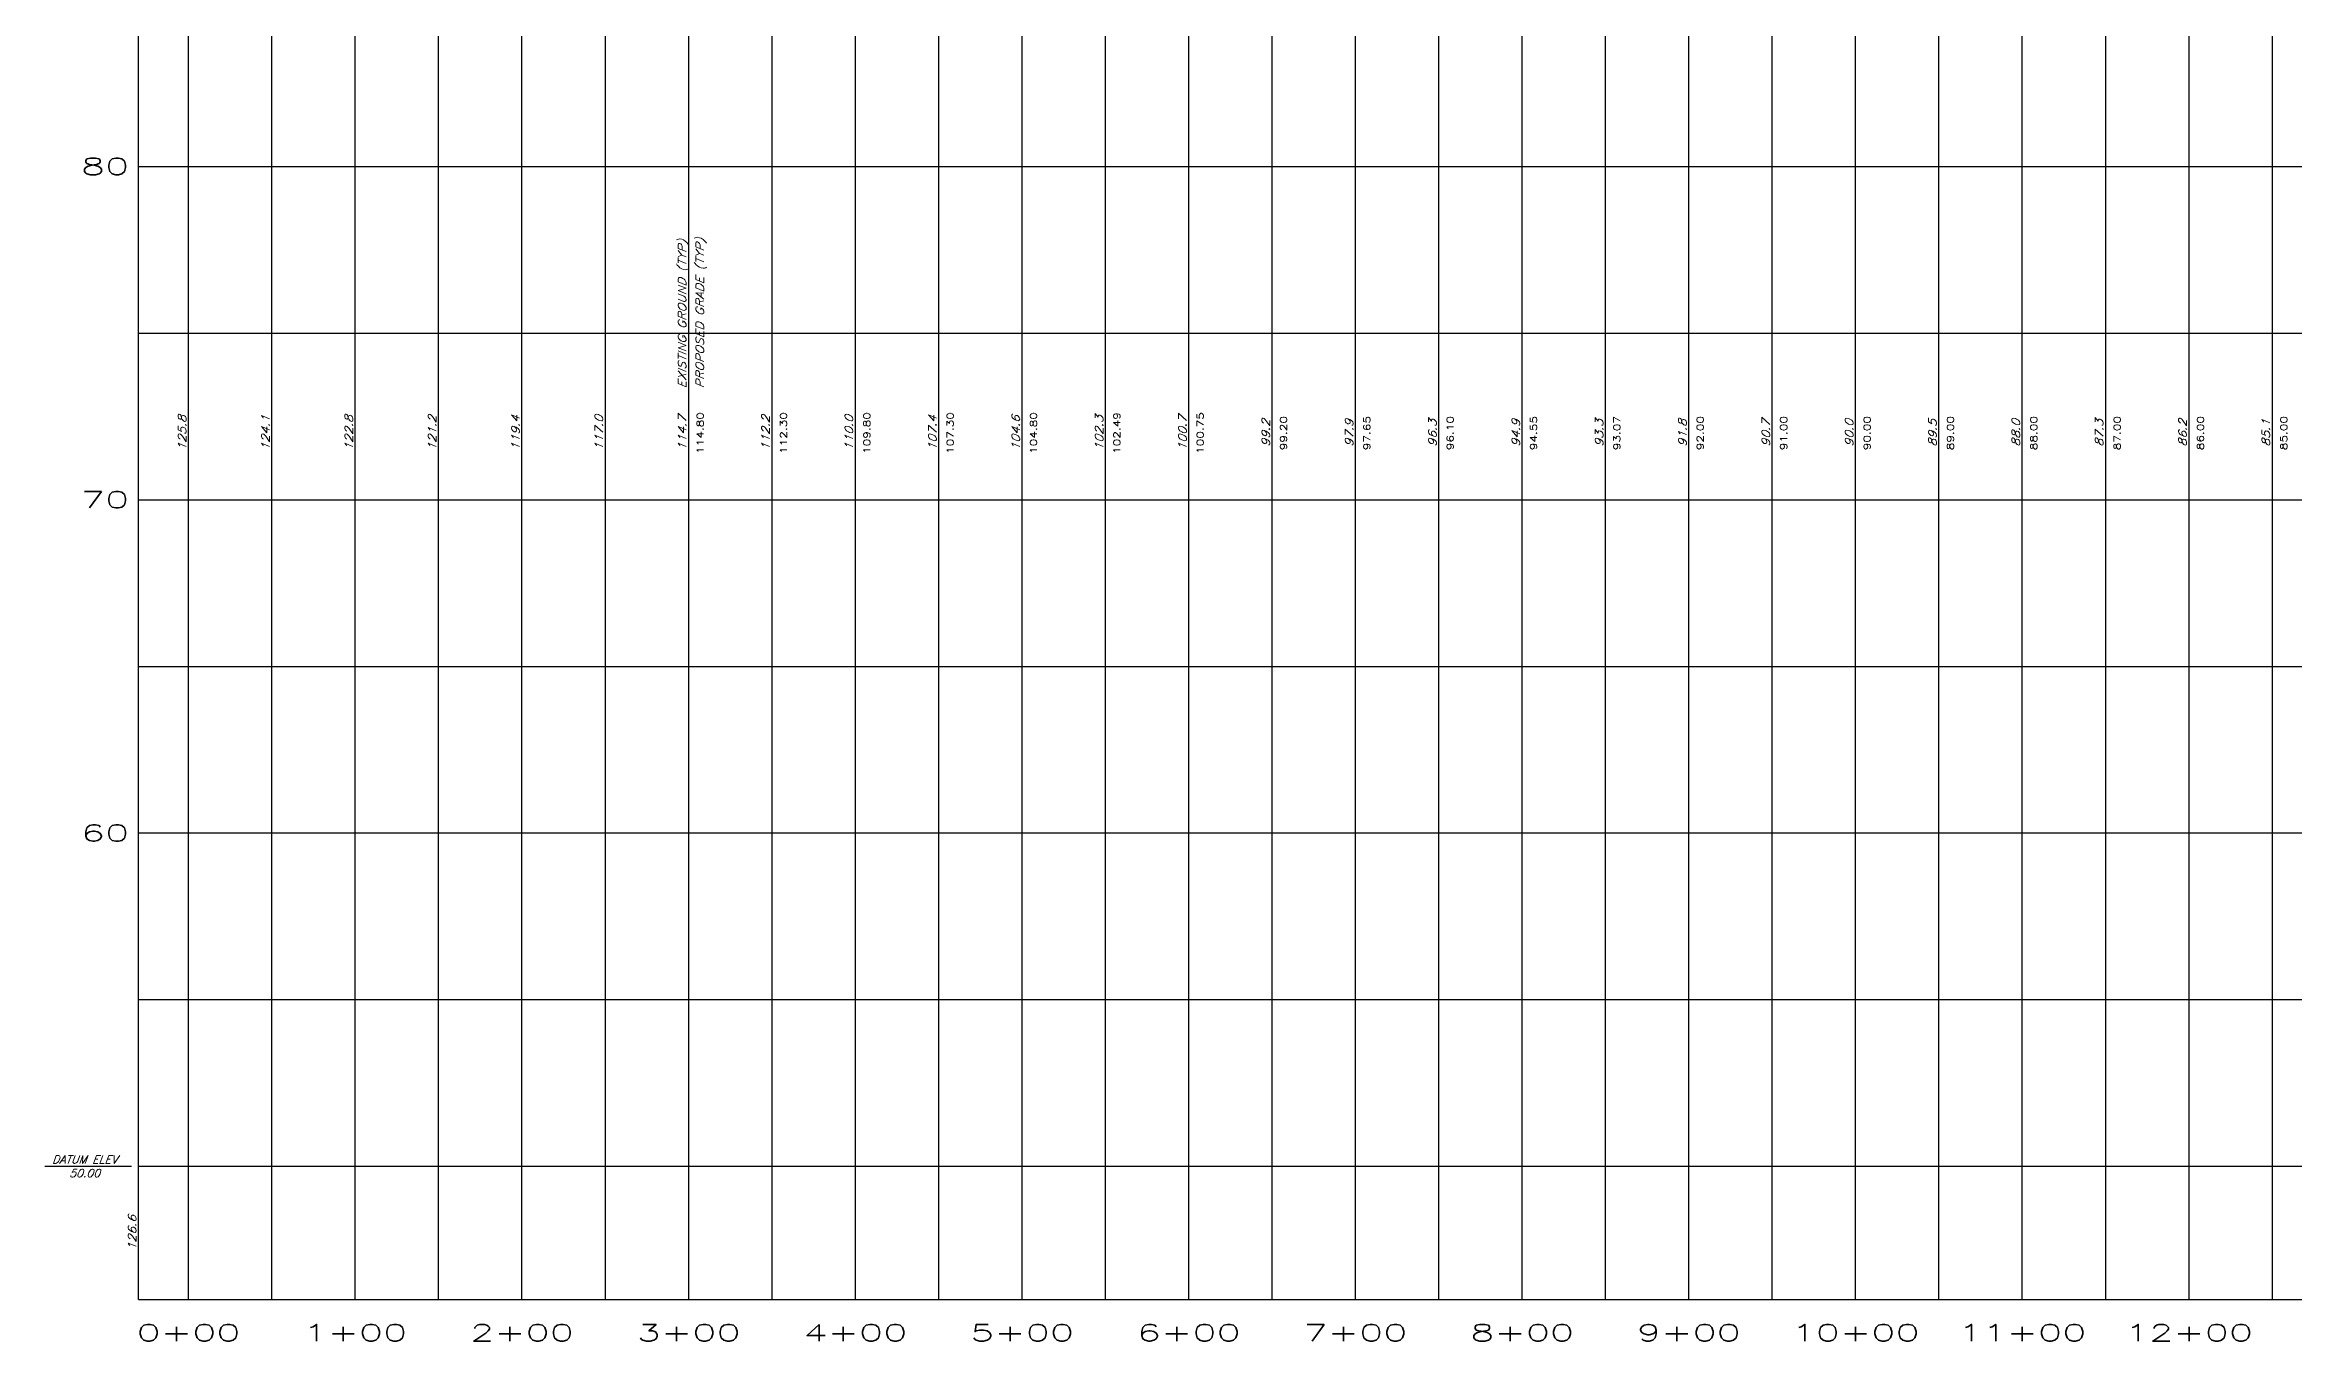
# Model space of a CAD drawing. Header units: inches. Extents: x 42 to 5940, y 215 to 3803.
# Drawn here: x 44 to 1392, y 215 to 993 of the extents above; entities that cross this region are included whole.
import ezdxf
from ezdxf.enums import TextEntityAlignment as Align

# ---------------------------------------------------------------- set-up
doc = ezdxf.new("R2010")
doc.units = ezdxf.units.IN
doc.header["$MEASUREMENT"] = 0
for name, color, linetype in [('LOOP1PBASE', 6, 'Continuous'), ('LOOP1PEGCT', 3, 'Continuous'), ('LOOP1PFGCT', 3, 'Continuous'), ('LOOP1PGRID', 9, 'Continuous'), ('LOOP1PGRIDT', 6, 'Continuous')]:
    doc.layers.add(name, color=color, linetype=linetype)
doc.styles.add('140', font='simplex.shx', dxfattribs={"width": 1.7, "height": 9.944})
doc.styles.add('60S', font='simplex.shx', dxfattribs={"width": 1.15, "oblique": 22, "height": 4.8})
doc.styles.add('80CL', font='simplex.shx', dxfattribs={"width": 1.33, "height": 4})
doc.styles.add('C10O', font='complex', dxfattribs={"oblique": 20, "height": 8.334})

# ---------------------------------------------------------------- blocks, each defined once
blk = doc.blocks.new('DATUM')
blk.add_line((-1.625, 0), (-0.125, 0))
at = {"style": 'C10O', "oblique": 20}
blk.add_text('DATUM ELEV', height=0.1389, dxfattribs=at).set_placement((-0.9375, 0.05), align=Align.CENTER)
blk.add_attdef('DATUM', text='', height=0.1389, dxfattribs=at).set_placement((-0.9375, -0.18889), align=Align.CENTER)

msp = doc.modelspace()

# ---------------------------------------------------------------- linework, layer by layer
at = {"layer": 'LOOP1PBASE'}
for p, q in [((100, 320), (5911.991, 320)), ((100, 240), (100, 320)), ((130, 240), (130, 320)), ((180, 240), (180, 320)), ((230, 240), (230, 320)), ((280, 240), (280, 320)), ((330, 240), (330, 320)), ((380, 240), (380, 320)), ((430, 240), (430, 320)), ((480, 240), (480, 320)), ((530, 240), (530, 320)), ((580, 240), (580, 320)), ((630, 240), (630, 320)), ((680, 240), (680, 320)), ((730, 240), (730, 320)), ((780, 240), (780, 320)), ((830, 240), (830, 320)), ((880, 240), (880, 320)), ((930, 240), (930, 320)), ((980, 240), (980, 320)), ((1030, 240), (1030, 320)), ((1080, 240), (1080, 320)), ((1130, 240), (1130, 320)), ((1180, 240), (1180, 320)), ((1230, 240), (1230, 320)), ((1280, 240), (1280, 320)), ((1330, 240), (1330, 320)), ((1380, 240), (1380, 320)), ((100, 240), (5911.991, 240))]:
    msp.add_line(p, q, dxfattribs=at)
at = {"layer": 'LOOP1PGRID'}
for p, q in [((100, 320), (100, 1920)), ((130, 320), (130, 1920)), ((180, 320), (180, 1920)), ((230, 320), (230, 1920)), ((280, 320), (280, 1920)), ((330, 320), (330, 1920)), ((380, 320), (380, 1920)), ((430, 320), (430, 1920)), ((480, 320), (480, 1920)), ((530, 320), (530, 1920)), ((580, 320), (580, 1920)), ((630, 320), (630, 1920)), ((680, 320), (680, 1920)), ((730, 320), (730, 1920)), ((780, 320), (780, 1920)), ((830, 320), (830, 1920)), ((880, 320), (880, 1920)), ((930, 320), (930, 1920)), ((980, 320), (980, 1920)), ((1030, 320), (1030, 1920)), ((1080, 320), (1080, 1920)), ((1130, 320), (1130, 1920)), ((1180, 320), (1180, 1920)), ((1230, 320), (1230, 1920)), ((1280, 320), (1280, 1920)), ((1330, 320), (1330, 1920)), ((1380, 320), (1380, 1920)), ((100, 920), (5911.991, 920)), ((100, 820), (5911.991, 820)), ((100, 720), (5911.991, 720)), ((100, 620), (5911.991, 620)), ((100, 520), (5911.991, 520)), ((100, 420), (5911.991, 420))]:
    msp.add_line(p, q, dxfattribs=at)

# ---------------------------------------------------------------- block references
at = {"layer": 'LOOP1PBASE', "xscale": 34.5572354211663, "yscale": 34.5572354211663, "zscale": 34.5572354211663}
msp.add_blockref('DATUM', (100, 320), dxfattribs=at).add_auto_attribs({'DATUM': '50.00'})

# ---------------------------------------------------------------- texts
at = {"layer": 'LOOP1PBASE', "style": '140', "width": 1.7}
for s, p in [('0+00', (130, 220.06899)), ('1+00', (230, 220.06899)), ('2+00', (330, 220.06899)), ('3+00', (430, 220.06899)), ('4+00', (530, 220.06899)), ('5+00', (630, 220.06899)), ('6+00', (730, 220.06899)), ('7+00', (830, 220.06899)), ('8+00', (930, 220.06899)), ('9+00', (1030, 220.06899)), ('10+00', (1130, 220.06899)), ('11+00', (1230, 220.06899)), ('12+00', (1330, 220.06899))]:
    msp.add_text(s, height=9.944, dxfattribs=at).set_placement(p, align=Align.MIDDLE_CENTER)
at = {"layer": 'LOOP1PEGCT', "style": '60S', "oblique": 22, "width": 1.15}
msp.add_text('EXISTING GROUND (TYP)', height=4.8, rotation=90, dxfattribs=at).set_placement((428.4, 786.78805))
for s, p in [('125.8', (130, 760)), ('124.1', (180, 760)), ('122.8', (230, 760)), ('121.2', (280, 760)), ('119.4', (330, 760)), ('117.0', (380, 760)), ('114.7', (430, 760)), ('112.2', (480, 760)), ('110.0', (530, 760)), ('107.4', (580, 760)), ('104.6', (630, 760)), ('102.3', (680, 760)), ('100.7', (730, 760)), ('99.2', (780, 760)), ('97.9', (830, 760)), ('96.3', (880, 760)), ('94.9', (930, 760)), ('93.3', (980, 760)), ('91.8', (1030, 760)), ('90.7', (1080, 760)), ('90.0', (1130, 760)), ('89.5', (1180, 760)), ('88.0', (1230, 760)), ('87.3', (1280, 760)), ('86.2', (1330, 760)), ('85.1', (1380, 760)), ('126.6', (100, 280))]:
    msp.add_text(s, height=4.8, rotation=90, dxfattribs=at).set_placement(p, align=Align.BOTTOM_CENTER)
at = {"layer": 'LOOP1PFGCT', "style": '60S', "oblique": 22, "width": 1.15}
msp.add_text('PROPOSED GRADE (TYP)', height=4.8, rotation=90, dxfattribs=at).set_placement((439.0773, 786.78805))
at = {"layer": 'LOOP1PFGCT', "style": '80CL', "width": 1.33}
for s, p in [('114.80', (434.8373, 760)), ('112.30', (484.8373, 760)), ('109.80', (534.8373, 760)), ('107.30', (584.8373, 760)), ('104.80', (634.8373, 760)), ('102.49', (684.8373, 760)), ('100.75', (734.8373, 760)), ('99.20', (784.8373, 760)), ('97.65', (834.8373, 760)), ('96.10', (884.8373, 760)), ('94.55', (934.8373, 760)), ('93.07', (984.8373, 760)), ('92.00', (1034.8373, 760)), ('91.00', (1084.8373, 760)), ('90.00', (1134.8373, 760)), ('89.00', (1184.8373, 760)), ('88.00', (1234.8373, 760)), ('87.00', (1284.8373, 760)), ('86.00', (1334.8373, 760)), ('85.00', (1384.8373, 760))]:
    msp.add_text(s, height=4, rotation=90, dxfattribs=at).set_placement(p, align=Align.TOP_CENTER)
at = {"layer": 'LOOP1PGRIDT', "style": '140', "width": 1.7}
for s, p in [('80', (94.4, 920)), ('70', (94.4, 720)), ('60', (94.4, 520))]:
    msp.add_text(s, height=9.944, dxfattribs=at).set_placement(p, align=Align.MIDDLE_RIGHT)

doc.saveas('drawing.dxf')
